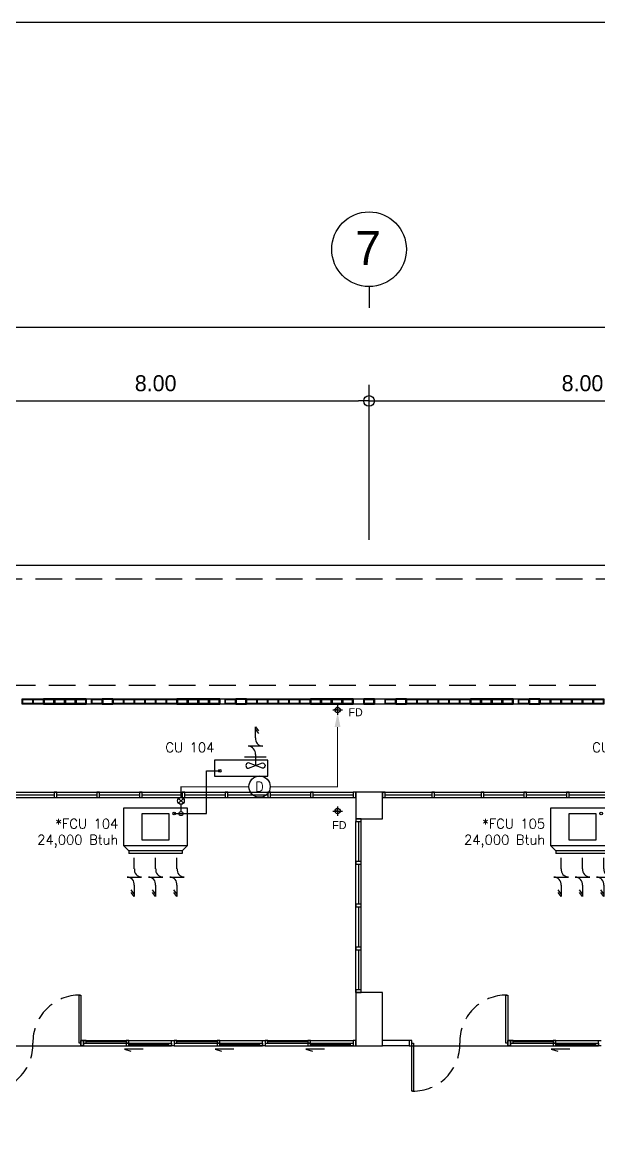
# Model space of a CAD drawing. Header units: millimetres. Extents: x -398 to 816, y -1 to 208.
# Drawn here: x 226.56 to 237.36, y 35.19 to 56.08 of the extents above; entities that cross this region are included whole.
import ezdxf
from ezdxf.enums import TextEntityAlignment as Align

# ---------------------------------------------------------------- set-up
doc = ezdxf.new("R2010")
doc.units = ezdxf.units.MM
doc.linetypes.add('DASHED', pattern=[0.75, 0.5, -0.25])
for name, color, linetype in [('AA_Column', 5, 'Continuous'), ('AA_Dim', 6, 'Continuous'), ('AA_Dim2', 6, 'Continuous'), ('AA_Door', 3, 'Continuous'), ('AA_FD', 6, 'Continuous'), ('AA_Floor', 31, 'Continuous'), ('AA_Wall', 1, 'Continuous'), ('AA_Window', 4, 'Continuous'), ('AC DRAIN', 240, 'Continuous'), ('AC FCU', 221, 'Continuous'), ('AC LINE', 171, 'Continuous')]:
    doc.layers.add(name, color=color, linetype=linetype)
doc.styles.add('E140', font='vit-s.shx', dxfattribs={"height": 3.2})
doc.styles.add('Romans', font='romans.shx')
doc.styles.get("Standard").update_dxf_attribs({"font": 'vit-s.shx'})
doc.styles.add('style2', font='vit-s.shx', dxfattribs={"height": 3.2})
doc.dimstyles.new('overall', dxfattribs={"dimtxt": 0.25, "dimasz": 0.15, "dimexe": 0.3, "dimexo": 0.3, "dimgap": 0.18, "dimtad": 1, "dimzin": 0, "dimdsep": 46, "dimtxsty": 'Standard', "dimblk": 'ORIGIN', "dimcen": 0.015, "dimclrd": 256, "dimclre": 256, "dimclrt": 2, "dimadec": 0, "dimazin": 0, "dimtfac": 1, "dimtofl": 0, "dimtmove": 0, "dimatfit": 3, "dimldrblk": 'OPEN90', "dimfxl": 0, "dimtolj": 1, "dimtzin": 0, "dimarcsym": 0})

# ---------------------------------------------------------------- blocks, each defined once
blk = doc.blocks.new('GRD-2')
at = {"layer": 'AA_Dim', "color": 1}
blk.add_line((0, -10.99), (0, -12.98), dxfattribs=at)
blk.add_circle((0, -7.49), 3.5, dxfattribs=at)
at = {"layer": 'AA_Dim', "color": 3, "style": 'E140'}
blk.add_attdef('GRID', text='', height=3.2, dxfattribs=at).set_placement((-0.09, -7.37), align=Align.MIDDLE)
blk = doc.blocks.new('_Origin')
at = {"layer": 'AA_Dim2', "color": 0, "lineweight": -2}
blk.add_line((0, 0), (-1, 0), dxfattribs=at)
blk.add_circle((0, 0), 0.5, dxfattribs=at)
blk = doc.blocks.new('*D30')
at = {"layer": 'AA_Dim', "color": 9, "lineweight": -2}
for p, q in [((189.06, 49.282), (189.06, 50.667)), ((249.06, 49.282), (249.06, 50.667)), ((189.26, 50.367), (248.86, 50.367))]:
    blk.add_line(p, q, dxfattribs=at)
at = {"layer": 'Defpoints', "color": 0}
for p in [(249.06, 50.367), (189.06, 48.982), (249.06, 48.982)]:
    blk.add_point(p, dxfattribs=at)
at = {"layer": 'AA_Dim', "color": 9, "lineweight": -2, "xscale": 0.2, "yscale": 0.2, "zscale": 0.2, "rotation": 180}
blk.add_blockref('_Origin', (189.06, 50.367), dxfattribs=at)
at = {"layer": 'AA_Dim', "color": 9, "lineweight": -2, "xscale": 0.2, "yscale": 0.2, "zscale": 0.2}
blk.add_blockref('_Origin', (249.06, 50.367), dxfattribs=at)
at = {"layer": 'AA_Dim', "color": 2, "insert": (219.06, 50.697), "char_height": 0.3, "attachment_point": 5}
blk.add_mtext('\\A1;60.00', dxfattribs=at)
blk = doc.blocks.new('_Open90')
at = {"layer": 'AA_Dim2', "color": 0, "lineweight": -2}
for p, q in [((0, 0), (-1, 0)), ((-0.5, 0.5), (0, 0)), ((0, 0), (-0.5, -0.5))]:
    blk.add_line(p, q, dxfattribs=at)
blk = doc.blocks.new('*D67')
at = {"layer": 'AA_Dim', "color": 9, "lineweight": -2}
for p, q in [((225.06, 46.38), (225.06, 49.282)), ((233.06, 46.38), (233.06, 49.282)), ((225.26, 48.982), (232.86, 48.982))]:
    blk.add_line(p, q, dxfattribs=at)
at = {"layer": 'Defpoints', "color": 0}
for p in [(233.06, 48.982), (225.06, 46.08), (233.06, 46.08)]:
    blk.add_point(p, dxfattribs=at)
at = {"layer": 'AA_Dim', "color": 9, "lineweight": -2, "xscale": 0.2, "yscale": 0.2, "zscale": 0.2, "rotation": 180}
blk.add_blockref('_Origin', (225.06, 48.982), dxfattribs=at)
at = {"layer": 'AA_Dim', "color": 9, "lineweight": -2, "xscale": 0.2, "yscale": 0.2, "zscale": 0.2}
blk.add_blockref('_Origin', (233.06, 48.982), dxfattribs=at)
at = {"layer": 'AA_Dim', "color": 2, "insert": (229.06, 49.312), "char_height": 0.3, "attachment_point": 5}
blk.add_mtext('\\A1;8.00', dxfattribs=at)
blk = doc.blocks.new('*D73')
at = {"layer": 'AA_Dim', "color": 9, "lineweight": -2}
for p, q in [((233.06, 46.68), (233.06, 49.282)), ((241.06, 46.38), (241.06, 49.282)), ((233.26, 48.982), (240.86, 48.982))]:
    blk.add_line(p, q, dxfattribs=at)
at = {"layer": 'Defpoints', "color": 0}
for p in [(241.06, 48.982), (233.06, 46.38), (241.06, 46.08)]:
    blk.add_point(p, dxfattribs=at)
at = {"layer": 'AA_Dim', "color": 9, "lineweight": -2, "xscale": 0.2, "yscale": 0.2, "zscale": 0.2, "rotation": 180}
blk.add_blockref('_Origin', (233.06, 48.982), dxfattribs=at)
at = {"layer": 'AA_Dim', "color": 9, "lineweight": -2, "xscale": 0.2, "yscale": 0.2, "zscale": 0.2}
blk.add_blockref('_Origin', (241.06, 48.982), dxfattribs=at)
at = {"layer": 'AA_Dim', "color": 2, "insert": (237.06, 49.312), "char_height": 0.3, "attachment_point": 5}
blk.add_mtext('\\A1;8.00', dxfattribs=at)
blk = doc.blocks.new('AC')
at = {"layer": 'AC FCU', "color": 8}
for p, q in [((-0.4, 1.651), (-0.342, 1.578)), ((-0.4, 1.444), (-0.4, 1.651)), ((-0.4, 1.601), (-0.342, 1.528)), ((0, 1.444), (0, 1.651)), ((0, 1.651), (0.058, 1.578)), ((0, 1.601), (0.058, 1.528)), ((0.4, 1.651), (0.458, 1.578)), ((0.4, 1.444), (0.4, 1.651)), ((0.4, 1.601), (0.458, 1.528)), ((-0.264, 1.289), (-0.536, 1.289)), ((0.136, 1.289), (-0.136, 1.289)), ((0.536, 1.289), (0.264, 1.289)), ((-0.4, 1.134), (-0.4, 0.926)), ((0, 1.134), (0, 0.926)), ((0.4, 1.134), (0.4, 0.926))]:
    blk.add_line(p, q, dxfattribs=at)
at = {"layer": 'AC FCU'}
for p, q in [((-0.5, 0.8), (-0.5, 0.85)), ((-0.5, 0.85), (0.5, 0.85)), ((0.5, 0.8), (0.5, 0.85)), ((-0.5, 0.8), (-0.6, 0.7)), ((-0.5, 0.8), (0.5, 0.8)), ((0.5, 0.8), (0.6, 0.7))]:
    blk.add_line(p, q, dxfattribs=at)
blk.add_lwpolyline([(-0.6, 0), (0.6, 0), (0.6, 0.7), (-0.6, 0.7)], close=True, dxfattribs=at)
at = {"layer": 'AC FCU', "color": 8}
blk.add_lwpolyline([(-0.25, 0.1), (-0.25, 0.6), (0.25, 0.6), (0.25, 0.1)], close=True, dxfattribs=at)
at = {"layer": 'AC FCU'}
blk.add_circle((-0.35, 0.1), 0.025, dxfattribs=at)
at = {"layer": 'AC FCU', "color": 8}
for centre, start, end in [((-0.54, 1.148), 353.9498, 88.5513), ((-0.26, 1.429), 173.9498, 268.5513), ((-0.14, 1.148), 353.9498, 88.5513), ((0.14, 1.429), 173.9498, 268.5513), ((0.26, 1.148), 353.9498, 88.5513), ((0.54, 1.429), 173.9498, 268.5513)]:
    blk.add_arc(centre, 0.14, start, end, dxfattribs=at)
blk = doc.blocks.new('ACC1')
at = {"layer": 'AC FCU', "color": 8}
for p, q in [((-0.36, 0.474), (-0.36, 0.067)), ((-0.925, 0.27), (-0.852, 0.328)), ((-0.718, 0.27), (-0.925, 0.27)), ((-0.875, 0.27), (-0.802, 0.328)), ((-0.562, 0.407), (-0.562, 0.134)), ((-0.407, 0.27), (-0.2, 0.27))]:
    blk.add_line(p, q, dxfattribs=at)
at = {"layer": 'AC FCU'}
for p, q in [((0, 0.5), (-0.3, 0.5)), ((-0.3, 0.5), (-0.3, -0.5)), ((0, -0.5), (0, 0.5)), ((-0.3, -0.5), (0, -0.5))]:
    blk.add_line(p, q, dxfattribs=at)
blk.add_lwpolyline([(-0.25, 0.4, -1), (-0.15, 0.4), (-0.25, 0.141, 1), (-0.15, 0.141), (-0.25, 0.4)], format="xyb", dxfattribs=at)
blk.add_circle((-0.1, -0.4), 0.025, dxfattribs=at)
at = {"layer": 'AC FCU', "color": 8}
for centre, start, end in [((-0.703, 0.41), 263.9498, 358.5513), ((-0.422, 0.131), 83.9498, 178.5513)]:
    blk.add_arc(centre, 0.14, start, end, dxfattribs=at)
blk = doc.blocks.new('DOWN')
at = {"layer": 'AC DRAIN'}
for p, q in [((-0.044, -0.044), (0.044, 0.044)), ((0.044, -0.044), (-0.044, 0.044))]:
    blk.add_line(p, q, dxfattribs=at)
blk.add_circle((0, 0), 0.0625, dxfattribs=at)
blk = doc.blocks.new('POINT_Drain')
at = {"layer": 'Defpoints'}
blk.add_circle((0, 0), 0.2, dxfattribs=at)
at = {"layer": 'AC DRAIN', "insert": (0, 0), "char_height": 0.18, "width": 0.25231, "attachment_point": 5, "style": 'Romans'}
blk.add_mtext('D', dxfattribs=at)

msp = doc.modelspace()

# ---------------------------------------------------------------- linework, layer by layer
at = {"layer": 'AA_Column', "color": 9}
for p, q in [((233.31, 37.899), (232.81, 37.899)), ((232.81, 37.899), (232.81, 36.899)), ((233.31, 36.899), (233.31, 37.899)), ((232.81, 36.899), (233.31, 36.899))]:
    msp.add_line(p, q, dxfattribs=at)
msp.add_lwpolyline([(232.81, 41.149), (233.31, 41.149), (233.31, 41.649), (232.81, 41.649)], close=True, dxfattribs=at)
at = {"layer": 'AA_Door', "color": 9}
for points in [[(227.625, 36.949), (227.625, 37.849), (227.66, 37.849), (227.66, 36.949)], [(235.625, 36.949), (235.625, 37.849), (235.66, 37.849), (235.66, 36.949)], [(227.71, 36.899), (227.71, 36.999), (227.66, 36.999), (227.66, 36.899)], [(233.86, 36.899), (233.86, 36.999), (233.81, 36.999), (233.81, 36.899)], [(235.71, 36.899), (235.71, 36.999), (235.66, 36.999), (235.66, 36.899)], [(233.895, 36.949), (233.895, 36.049), (233.86, 36.049), (233.86, 36.949)]]:
    msp.add_lwpolyline(points, close=True, dxfattribs=at)
at = {"layer": 'AA_Door', "color": 9, "linetype": 'DASHED', "ltscale": 0.75}
for centre, start, end in [((227.637, 36.972), 89.4978, 181.5345), ((235.637, 36.972), 89.4978, 181.5345), ((225.884, 36.925), 269.4978, 1.5345), ((233.884, 36.925), 269.4978, 1.5345)]:
    msp.add_arc(centre, 0.877, start, end, dxfattribs=at)
at = {"layer": 'AA_FD', "color": 6}
for p, q in [((232.47, 43.278), (232.47, 43.1)), ((232.47, 43.192), (232.47, 43.253)), ((232.383, 43.192), (232.561, 43.192)), ((232.47, 43.192), (232.408, 43.192)), ((232.47, 41.383), (232.47, 41.204)), ((232.47, 41.296), (232.47, 41.358)), ((232.383, 41.296), (232.561, 41.296)), ((232.47, 41.296), (232.408, 41.296))]:
    msp.add_line(p, q, dxfattribs=at)
for centre in [(232.47, 43.192), (232.47, 41.296)]:
    msp.add_circle(centre, 0.05, dxfattribs=at)
at = {"layer": 'AA_Floor', "color": 9}
for p, q in [((241.06, 45.899), (216.81, 45.899)), ((225.81, 36.899), (227.685, 36.899)), ((233.81, 36.899), (235.685, 36.899))]:
    msp.add_line(p, q, dxfattribs=at)
at = {"layer": 'AA_Floor', "color": 9, "linetype": 'DASHED'}
for p, q in [((217.06, 45.649), (241.06, 45.649)), ((241.06, 43.649), (217.06, 43.649))]:
    msp.add_line(p, q, dxfattribs=at)
at = {"layer": 'AA_Wall', "color": 9}
for p, q in [((233.81, 36.999), (233.31, 36.999)), ((233.81, 36.899), (233.31, 36.899))]:
    msp.add_line(p, q, dxfattribs=at)
for points in [[(226.76, 43.399), (226.76, 43.299), (226.56, 43.299), (226.56, 43.399)], [(226.75, 43.389), (226.75, 43.309), (226.57, 43.309), (226.57, 43.389)], [(226.96, 43.399), (226.96, 43.299), (226.76, 43.299), (226.76, 43.399)], [(226.95, 43.389), (226.95, 43.309), (226.77, 43.309), (226.77, 43.389)], [(227.16, 43.399), (227.16, 43.299), (226.96, 43.299), (226.96, 43.399)], [(226.96, 43.399), (226.96, 43.299), (227.16, 43.299), (227.16, 43.399)], [(227.15, 43.389), (227.15, 43.309), (226.97, 43.309), (226.97, 43.389)], [(226.97, 43.389), (226.97, 43.309), (227.15, 43.309), (227.15, 43.389)], [(227.36, 43.399), (227.36, 43.299), (227.16, 43.299), (227.16, 43.399)], [(227.16, 43.399), (227.16, 43.299), (227.36, 43.299), (227.36, 43.399)], [(227.35, 43.389), (227.35, 43.309), (227.17, 43.309), (227.17, 43.389)], [(227.17, 43.389), (227.17, 43.309), (227.35, 43.309), (227.35, 43.389)], [(227.56, 43.399), (227.56, 43.299), (227.36, 43.299), (227.36, 43.399)], [(227.36, 43.399), (227.36, 43.299), (227.56, 43.299), (227.56, 43.399)], [(227.55, 43.389), (227.55, 43.309), (227.37, 43.309), (227.37, 43.389)], [(227.37, 43.389), (227.37, 43.309), (227.55, 43.309), (227.55, 43.389)], [(227.76, 43.399), (227.76, 43.299), (227.56, 43.299), (227.56, 43.399)], [(227.56, 43.399), (227.56, 43.299), (227.76, 43.299), (227.76, 43.399)], [(227.75, 43.389), (227.75, 43.309), (227.57, 43.309), (227.57, 43.389)], [(227.57, 43.389), (227.57, 43.309), (227.75, 43.309), (227.75, 43.389)], [(227.76, 43.399), (227.86, 43.399), (227.86, 43.299), (227.76, 43.299)], [(228.06, 43.399), (228.06, 43.299), (227.86, 43.299), (227.86, 43.399)], [(228.05, 43.389), (228.05, 43.309), (227.87, 43.309), (227.87, 43.389)], [(228.06, 43.399), (228.06, 43.299), (228.26, 43.299), (228.26, 43.399)], [(228.07, 43.389), (228.07, 43.309), (228.25, 43.309), (228.25, 43.389)], [(228.46, 43.399), (228.46, 43.299), (228.26, 43.299), (228.26, 43.399)], [(228.45, 43.389), (228.45, 43.309), (228.27, 43.309), (228.27, 43.389)], [(228.66, 43.399), (228.66, 43.299), (228.46, 43.299), (228.46, 43.399)], [(228.65, 43.389), (228.65, 43.309), (228.47, 43.309), (228.47, 43.389)], [(228.86, 43.399), (228.86, 43.299), (228.66, 43.299), (228.66, 43.399)], [(228.85, 43.389), (228.85, 43.309), (228.67, 43.309), (228.67, 43.389)], [(229.06, 43.399), (229.06, 43.299), (228.86, 43.299), (228.86, 43.399)], [(229.05, 43.389), (229.05, 43.309), (228.87, 43.309), (228.87, 43.389)], [(229.26, 43.399), (229.26, 43.299), (229.06, 43.299), (229.06, 43.399)], [(229.25, 43.389), (229.25, 43.309), (229.07, 43.309), (229.07, 43.389)], [(229.46, 43.399), (229.46, 43.299), (229.26, 43.299), (229.26, 43.399)], [(229.45, 43.389), (229.45, 43.309), (229.27, 43.309), (229.27, 43.389)], [(229.66, 43.399), (229.66, 43.299), (229.46, 43.299), (229.46, 43.399)], [(229.46, 43.399), (229.46, 43.299), (229.66, 43.299), (229.66, 43.399)], [(229.65, 43.389), (229.65, 43.309), (229.47, 43.309), (229.47, 43.389)], [(229.47, 43.389), (229.47, 43.309), (229.65, 43.309), (229.65, 43.389)], [(229.86, 43.399), (229.86, 43.299), (229.66, 43.299), (229.66, 43.399)], [(229.66, 43.399), (229.66, 43.299), (229.86, 43.299), (229.86, 43.399)], [(229.85, 43.389), (229.85, 43.309), (229.67, 43.309), (229.67, 43.389)], [(229.67, 43.389), (229.67, 43.309), (229.85, 43.309), (229.85, 43.389)], [(230.06, 43.399), (230.06, 43.299), (229.86, 43.299), (229.86, 43.399)], [(229.86, 43.399), (229.86, 43.299), (230.06, 43.299), (230.06, 43.399)], [(230.05, 43.389), (230.05, 43.309), (229.87, 43.309), (229.87, 43.389)], [(229.87, 43.389), (229.87, 43.309), (230.05, 43.309), (230.05, 43.389)], [(230.26, 43.399), (230.26, 43.299), (230.06, 43.299), (230.06, 43.399)], [(230.06, 43.399), (230.06, 43.299), (230.26, 43.299), (230.26, 43.399)], [(230.25, 43.389), (230.25, 43.309), (230.07, 43.309), (230.07, 43.389)], [(230.07, 43.389), (230.07, 43.309), (230.25, 43.309), (230.25, 43.389)], [(230.26, 43.399), (230.36, 43.399), (230.36, 43.299), (230.26, 43.299)], [(230.56, 43.399), (230.56, 43.299), (230.36, 43.299), (230.36, 43.399)], [(230.55, 43.389), (230.55, 43.309), (230.37, 43.309), (230.37, 43.389)], [(230.56, 43.399), (230.56, 43.299), (230.76, 43.299), (230.76, 43.399)], [(230.57, 43.389), (230.57, 43.309), (230.75, 43.309), (230.75, 43.389)], [(230.96, 43.399), (230.96, 43.299), (230.76, 43.299), (230.76, 43.399)], [(230.95, 43.389), (230.95, 43.309), (230.77, 43.309), (230.77, 43.389)], [(231.16, 43.399), (231.16, 43.299), (230.96, 43.299), (230.96, 43.399)], [(231.15, 43.389), (231.15, 43.309), (230.97, 43.309), (230.97, 43.389)], [(231.36, 43.399), (231.36, 43.299), (231.16, 43.299), (231.16, 43.399)], [(231.35, 43.389), (231.35, 43.309), (231.17, 43.309), (231.17, 43.389)], [(231.56, 43.399), (231.56, 43.299), (231.36, 43.299), (231.36, 43.399)], [(231.55, 43.389), (231.55, 43.309), (231.37, 43.309), (231.37, 43.389)], [(231.76, 43.399), (231.76, 43.299), (231.56, 43.299), (231.56, 43.399)], [(231.75, 43.389), (231.75, 43.309), (231.57, 43.309), (231.57, 43.389)], [(231.96, 43.399), (231.96, 43.299), (231.76, 43.299), (231.76, 43.399)], [(231.95, 43.389), (231.95, 43.309), (231.77, 43.309), (231.77, 43.389)], [(232.16, 43.399), (232.16, 43.299), (231.96, 43.299), (231.96, 43.399)], [(231.96, 43.399), (231.96, 43.299), (232.16, 43.299), (232.16, 43.399)], [(232.15, 43.389), (232.15, 43.309), (231.97, 43.309), (231.97, 43.389)], [(231.97, 43.389), (231.97, 43.309), (232.15, 43.309), (232.15, 43.389)], [(232.36, 43.399), (232.36, 43.299), (232.16, 43.299), (232.16, 43.399)], [(232.16, 43.399), (232.16, 43.299), (232.36, 43.299), (232.36, 43.399)], [(232.35, 43.389), (232.35, 43.309), (232.17, 43.309), (232.17, 43.389)], [(232.17, 43.389), (232.17, 43.309), (232.35, 43.309), (232.35, 43.389)], [(232.56, 43.399), (232.56, 43.299), (232.36, 43.299), (232.36, 43.399)], [(232.36, 43.399), (232.36, 43.299), (232.56, 43.299), (232.56, 43.399)], [(232.55, 43.389), (232.55, 43.309), (232.37, 43.309), (232.37, 43.389)], [(232.37, 43.389), (232.37, 43.309), (232.55, 43.309), (232.55, 43.389)], [(232.76, 43.399), (232.76, 43.299), (232.56, 43.299), (232.56, 43.399)], [(232.56, 43.399), (232.56, 43.299), (232.76, 43.299), (232.76, 43.399)], [(232.75, 43.389), (232.75, 43.309), (232.57, 43.309), (232.57, 43.389)], [(232.57, 43.389), (232.57, 43.309), (232.75, 43.309), (232.75, 43.389)], [(232.76, 43.399), (232.96, 43.399), (232.96, 43.299), (232.76, 43.299)], [(232.96, 43.399), (232.96, 43.299), (233.16, 43.299), (233.16, 43.399)], [(233.16, 43.399), (233.16, 43.299), (232.96, 43.299), (232.96, 43.399)], [(232.97, 43.389), (232.97, 43.309), (233.15, 43.309), (233.15, 43.389)], [(233.15, 43.389), (233.15, 43.309), (232.97, 43.309), (232.97, 43.389)], [(233.16, 43.399), (233.36, 43.399), (233.36, 43.299), (233.16, 43.299)], [(233.56, 43.399), (233.56, 43.299), (233.36, 43.299), (233.36, 43.399)], [(233.55, 43.389), (233.55, 43.309), (233.37, 43.309), (233.37, 43.389)], [(233.56, 43.399), (233.56, 43.299), (233.76, 43.299), (233.76, 43.399)], [(233.57, 43.389), (233.57, 43.309), (233.75, 43.309), (233.75, 43.389)], [(233.96, 43.399), (233.96, 43.299), (233.76, 43.299), (233.76, 43.399)], [(233.95, 43.389), (233.95, 43.309), (233.77, 43.309), (233.77, 43.389)], [(234.16, 43.399), (234.16, 43.299), (233.96, 43.299), (233.96, 43.399)], [(234.15, 43.389), (234.15, 43.309), (233.97, 43.309), (233.97, 43.389)], [(234.36, 43.399), (234.36, 43.299), (234.16, 43.299), (234.16, 43.399)], [(234.35, 43.389), (234.35, 43.309), (234.17, 43.309), (234.17, 43.389)], [(234.56, 43.399), (234.56, 43.299), (234.36, 43.299), (234.36, 43.399)], [(234.55, 43.389), (234.55, 43.309), (234.37, 43.309), (234.37, 43.389)], [(234.76, 43.399), (234.76, 43.299), (234.56, 43.299), (234.56, 43.399)], [(234.75, 43.389), (234.75, 43.309), (234.57, 43.309), (234.57, 43.389)], [(234.96, 43.399), (234.96, 43.299), (234.76, 43.299), (234.76, 43.399)], [(234.95, 43.389), (234.95, 43.309), (234.77, 43.309), (234.77, 43.389)], [(234.96, 43.399), (234.96, 43.299), (235.16, 43.299), (235.16, 43.399)], [(235.16, 43.399), (235.16, 43.299), (234.96, 43.299), (234.96, 43.399)], [(234.97, 43.389), (234.97, 43.309), (235.15, 43.309), (235.15, 43.389)], [(235.15, 43.389), (235.15, 43.309), (234.97, 43.309), (234.97, 43.389)], [(235.16, 43.399), (235.16, 43.299), (235.36, 43.299), (235.36, 43.399)], [(235.36, 43.399), (235.36, 43.299), (235.16, 43.299), (235.16, 43.399)], [(235.17, 43.389), (235.17, 43.309), (235.35, 43.309), (235.35, 43.389)], [(235.35, 43.389), (235.35, 43.309), (235.17, 43.309), (235.17, 43.389)], [(235.36, 43.399), (235.36, 43.299), (235.56, 43.299), (235.56, 43.399)], [(235.56, 43.399), (235.56, 43.299), (235.36, 43.299), (235.36, 43.399)], [(235.37, 43.389), (235.37, 43.309), (235.55, 43.309), (235.55, 43.389)], [(235.55, 43.389), (235.55, 43.309), (235.37, 43.309), (235.37, 43.389)], [(235.56, 43.399), (235.56, 43.299), (235.76, 43.299), (235.76, 43.399)], [(235.76, 43.399), (235.76, 43.299), (235.56, 43.299), (235.56, 43.399)], [(235.57, 43.389), (235.57, 43.309), (235.75, 43.309), (235.75, 43.389)], [(235.75, 43.389), (235.75, 43.309), (235.57, 43.309), (235.57, 43.389)], [(235.76, 43.399), (235.86, 43.399), (235.86, 43.299), (235.76, 43.299)], [(236.06, 43.399), (236.06, 43.299), (235.86, 43.299), (235.86, 43.399)], [(236.05, 43.389), (236.05, 43.309), (235.87, 43.309), (235.87, 43.389)], [(236.06, 43.399), (236.06, 43.299), (236.26, 43.299), (236.26, 43.399)], [(236.07, 43.389), (236.07, 43.309), (236.25, 43.309), (236.25, 43.389)], [(236.46, 43.399), (236.46, 43.299), (236.26, 43.299), (236.26, 43.399)], [(236.45, 43.389), (236.45, 43.309), (236.27, 43.309), (236.27, 43.389)], [(236.66, 43.399), (236.66, 43.299), (236.46, 43.299), (236.46, 43.399)], [(236.65, 43.389), (236.65, 43.309), (236.47, 43.309), (236.47, 43.389)], [(236.86, 43.399), (236.86, 43.299), (236.66, 43.299), (236.66, 43.399)], [(236.85, 43.389), (236.85, 43.309), (236.67, 43.309), (236.67, 43.389)], [(237.06, 43.399), (237.06, 43.299), (236.86, 43.299), (236.86, 43.399)], [(237.05, 43.389), (237.05, 43.309), (236.87, 43.309), (236.87, 43.389)], [(237.26, 43.399), (237.26, 43.299), (237.06, 43.299), (237.06, 43.399)], [(237.25, 43.389), (237.25, 43.309), (237.07, 43.309), (237.07, 43.389)], [(237.46, 43.399), (237.46, 43.299), (237.26, 43.299), (237.26, 43.399)], [(237.45, 43.389), (237.45, 43.309), (237.27, 43.309), (237.27, 43.389)]]:
    msp.add_lwpolyline(points, close=True, dxfattribs=at)
at = {"layer": 'AA_Window', "color": 9}
for p, q in [((225.31, 41.649), (232.76, 41.649)), ((226.286, 41.599), (227.161, 41.599)), ((227.211, 41.599), (227.96, 41.599)), ((228.01, 41.599), (228.76, 41.599)), ((228.81, 41.599), (229.56, 41.599)), ((229.61, 41.599), (230.36, 41.599)), ((230.41, 41.599), (231.16, 41.599)), ((231.21, 41.599), (231.96, 41.599)), ((232.01, 41.599), (232.76, 41.599)), ((233.31, 41.649), (240.76, 41.649)), ((233.361, 41.599), (234.236, 41.599)), ((234.286, 41.599), (235.161, 41.599)), ((235.211, 41.599), (235.96, 41.599)), ((236.01, 41.599), (236.76, 41.599)), ((236.81, 41.599), (237.56, 41.599)), ((225.31, 41.549), (232.76, 41.549)), ((233.31, 41.549), (240.76, 41.549)), ((232.81, 38.699), (232.81, 41.099)), ((232.86, 41.099), (232.86, 40.349)), ((232.91, 38.699), (232.91, 41.099)), ((232.86, 40.299), (232.86, 39.549)), ((232.81, 37.899), (232.81, 39.499)), ((232.86, 39.499), (232.86, 38.749)), ((232.91, 37.899), (232.91, 39.499)), ((232.81, 38.749), (232.81, 38.699)), ((232.91, 38.749), (232.81, 38.749)), ((232.81, 38.699), (232.91, 38.699)), ((232.86, 38.699), (232.86, 37.949)), ((232.91, 38.699), (232.91, 38.749)), ((232.81, 37.949), (232.81, 37.899)), ((232.91, 37.949), (232.81, 37.949)), ((232.81, 37.899), (232.91, 37.899)), ((232.91, 37.899), (232.91, 37.949)), ((227.66, 36.999), (227.66, 36.899)), ((227.71, 36.999), (227.66, 36.999)), ((227.66, 36.899), (227.66, 36.999)), ((227.66, 36.999), (227.71, 36.999)), ((227.71, 36.999), (228.51, 36.999)), ((227.71, 36.899), (227.71, 36.999)), ((227.76, 36.999), (227.71, 36.999)), ((227.71, 36.999), (227.71, 36.949)), ((227.71, 36.999), (227.71, 36.899)), ((227.76, 36.949), (227.76, 36.999)), ((228.51, 36.974), (227.76, 36.974)), ((228.46, 36.999), (229.36, 36.999)), ((228.56, 36.999), (228.51, 36.999)), ((228.51, 36.999), (228.51, 36.949)), ((228.56, 36.949), (228.56, 36.999)), ((229.36, 36.899), (229.36, 36.999)), ((229.36, 36.999), (229.41, 36.999)), ((229.41, 36.999), (230.21, 36.999)), ((229.46, 36.999), (229.41, 36.999)), ((229.41, 36.999), (229.41, 36.949)), ((229.41, 36.999), (229.41, 36.899)), ((229.46, 36.949), (229.46, 36.999)), ((230.21, 36.974), (229.46, 36.974)), ((230.16, 36.999), (231.06, 36.999)), ((230.26, 36.999), (230.21, 36.999)), ((230.21, 36.999), (230.21, 36.949)), ((230.26, 36.949), (230.26, 36.999)), ((231.06, 36.899), (231.06, 36.999)), ((231.06, 36.999), (231.11, 36.999)), ((231.11, 36.999), (231.91, 36.999)), ((231.11, 36.999), (231.11, 36.899)), ((231.16, 36.999), (231.11, 36.999)), ((231.11, 36.999), (231.11, 36.949)), ((231.16, 36.949), (231.16, 36.999)), ((231.91, 36.974), (231.16, 36.974)), ((231.86, 36.999), (232.76, 36.999)), ((231.96, 36.999), (231.91, 36.999)), ((231.91, 36.999), (231.91, 36.949)), ((231.96, 36.949), (231.96, 36.999)), ((232.76, 36.999), (232.76, 36.899)), ((232.81, 36.999), (232.76, 36.999)), ((232.76, 36.999), (232.76, 36.899)), ((232.81, 36.999), (232.76, 36.999)), ((232.81, 36.899), (232.81, 36.999)), ((232.81, 36.899), (232.81, 36.999)), ((235.66, 36.999), (235.66, 36.899)), ((235.71, 36.999), (235.66, 36.999)), ((235.66, 36.899), (235.66, 36.999)), ((235.66, 36.999), (235.71, 36.999)), ((235.71, 36.999), (236.51, 36.999)), ((235.71, 36.899), (235.71, 36.999)), ((235.71, 36.999), (235.71, 36.899)), ((235.76, 36.999), (235.71, 36.999)), ((235.71, 36.999), (235.71, 36.949)), ((235.76, 36.949), (235.76, 36.999)), ((236.51, 36.974), (235.76, 36.974)), ((236.46, 36.999), (237.36, 36.999)), ((236.56, 36.999), (236.51, 36.999)), ((236.51, 36.999), (236.51, 36.949)), ((236.56, 36.949), (236.56, 36.999)), ((237.36, 36.899), (237.36, 36.999)), ((237.36, 36.999), (237.41, 36.999)), ((227.66, 36.899), (227.71, 36.899)), ((227.71, 36.899), (227.66, 36.899)), ((227.71, 36.949), (228.51, 36.949)), ((227.71, 36.949), (229.36, 36.949)), ((227.71, 36.949), (229.36, 36.949)), ((227.71, 36.949), (227.76, 36.949)), ((227.71, 36.899), (228.51, 36.899)), ((228.46, 36.949), (229.36, 36.949)), ((228.46, 36.899), (229.36, 36.899)), ((228.824, 36.832), (228.476, 36.832)), ((228.476, 36.832), (228.597, 36.8)), ((228.56, 36.949), (228.51, 36.949)), ((228.51, 36.949), (228.51, 36.899)), ((228.51, 36.949), (228.56, 36.949)), ((228.51, 36.899), (228.56, 36.899)), ((228.56, 36.899), (228.56, 36.949)), ((228.56, 36.924), (229.31, 36.924)), ((229.31, 36.899), (229.31, 36.949)), ((229.31, 36.949), (229.36, 36.949)), ((229.36, 36.899), (229.31, 36.899)), ((229.36, 36.949), (229.36, 36.899)), ((229.41, 36.899), (229.36, 36.899)), ((229.41, 36.949), (231.06, 36.949)), ((229.41, 36.949), (231.06, 36.949)), ((229.41, 36.949), (230.21, 36.949)), ((229.41, 36.949), (229.46, 36.949)), ((229.41, 36.899), (230.21, 36.899)), ((230.16, 36.949), (231.06, 36.949)), ((230.16, 36.899), (231.06, 36.899)), ((230.176, 36.832), (230.297, 36.8)), ((230.524, 36.832), (230.176, 36.832)), ((230.26, 36.949), (230.21, 36.949)), ((230.21, 36.949), (230.21, 36.899)), ((230.21, 36.949), (230.26, 36.949)), ((230.21, 36.899), (230.26, 36.899)), ((230.26, 36.899), (230.26, 36.949)), ((230.26, 36.924), (231.01, 36.924)), ((231.01, 36.899), (231.01, 36.949)), ((231.01, 36.949), (231.06, 36.949)), ((231.06, 36.899), (231.01, 36.899)), ((231.06, 36.949), (231.06, 36.899)), ((231.11, 36.899), (231.06, 36.899)), ((231.11, 36.949), (232.76, 36.949)), ((231.11, 36.949), (232.76, 36.949)), ((231.11, 36.949), (231.91, 36.949)), ((231.11, 36.949), (231.16, 36.949)), ((231.11, 36.899), (231.91, 36.899)), ((231.86, 36.949), (232.76, 36.949)), ((231.86, 36.899), (232.76, 36.899)), ((231.876, 36.832), (231.997, 36.8)), ((232.224, 36.832), (231.876, 36.832)), ((231.96, 36.949), (231.91, 36.949)), ((231.91, 36.949), (231.91, 36.899)), ((231.91, 36.949), (231.96, 36.949)), ((231.91, 36.899), (231.96, 36.899)), ((231.96, 36.899), (231.96, 36.949)), ((231.96, 36.924), (232.71, 36.924)), ((232.71, 36.899), (232.71, 36.949)), ((232.71, 36.949), (232.76, 36.949)), ((232.76, 36.899), (232.71, 36.899)), ((232.76, 36.949), (232.76, 36.899)), ((232.76, 36.899), (232.81, 36.899)), ((232.76, 36.899), (232.81, 36.899)), ((235.66, 36.899), (235.71, 36.899)), ((235.71, 36.899), (235.66, 36.899)), ((235.71, 36.949), (237.36, 36.949)), ((235.71, 36.949), (237.36, 36.949)), ((235.71, 36.949), (236.51, 36.949)), ((235.71, 36.949), (235.76, 36.949)), ((235.71, 36.899), (236.51, 36.899)), ((236.46, 36.949), (237.36, 36.949)), ((236.46, 36.899), (237.36, 36.899)), ((236.824, 36.832), (236.476, 36.832)), ((236.476, 36.832), (236.597, 36.8)), ((236.51, 36.949), (236.56, 36.949)), ((236.56, 36.949), (236.51, 36.949)), ((236.51, 36.949), (236.51, 36.899)), ((236.51, 36.899), (236.56, 36.899)), ((236.56, 36.899), (236.56, 36.949)), ((236.56, 36.924), (237.31, 36.924)), ((237.31, 36.899), (237.31, 36.949)), ((237.31, 36.949), (237.36, 36.949)), ((237.36, 36.899), (237.31, 36.899)), ((237.36, 36.949), (237.36, 36.899)), ((237.41, 36.899), (237.36, 36.899))]:
    msp.add_line(p, q, dxfattribs=at)
for points in [[(227.161, 41.649), (227.161, 41.549), (227.211, 41.549), (227.211, 41.649)], [(227.96, 41.649), (227.96, 41.549), (228.01, 41.549), (228.01, 41.649)], [(228.76, 41.649), (228.76, 41.549), (228.81, 41.549), (228.81, 41.649)], [(229.56, 41.649), (229.56, 41.549), (229.61, 41.549), (229.61, 41.649)], [(230.36, 41.649), (230.36, 41.549), (230.41, 41.549), (230.41, 41.649)], [(231.16, 41.649), (231.16, 41.549), (231.21, 41.549), (231.21, 41.649)], [(231.96, 41.649), (231.96, 41.549), (232.01, 41.549), (232.01, 41.649)], [(232.76, 41.649), (232.76, 41.549), (232.81, 41.549), (232.81, 41.649)], [(233.311, 41.649), (233.311, 41.549), (233.361, 41.549), (233.361, 41.649)], [(233.311, 41.649), (233.311, 41.549), (233.361, 41.549), (233.361, 41.649)], [(234.236, 41.649), (234.236, 41.549), (234.286, 41.549), (234.286, 41.649)], [(235.161, 41.649), (235.161, 41.549), (235.211, 41.549), (235.211, 41.649)], [(235.161, 41.649), (235.161, 41.549), (235.211, 41.549), (235.211, 41.649)], [(235.96, 41.649), (235.96, 41.549), (236.01, 41.549), (236.01, 41.649)], [(236.76, 41.649), (236.76, 41.549), (236.81, 41.549), (236.81, 41.649)], [(232.81, 41.149), (232.81, 41.099), (232.91, 41.099), (232.91, 41.149)], [(232.81, 40.349), (232.81, 40.299), (232.91, 40.299), (232.91, 40.349)], [(232.81, 39.549), (232.81, 39.499), (232.91, 39.499), (232.91, 39.549)]]:
    msp.add_lwpolyline(points, close=True, dxfattribs=at)
at = {"layer": 'AC DRAIN', "linetype": 'DASHED', "const_width": 0.02}
for points in [[(231.207, 41.749), (232.47, 41.749), (232.47, 42.872)], [(229.535, 41.549), (229.535, 41.749), (230.807, 41.749)]]:
    msp.add_lwpolyline(points, dxfattribs=at)
at = {"layer": 'AC DRAIN', "const_width": 0.02}
msp.add_lwpolyline([(229.535, 41.286), (229.535, 41.424)], dxfattribs=at)
at = {"layer": 'AC DRAIN'}
msp.add_circle((229.535, 41.249), 0.0375, dxfattribs=at)
msp.add_solid([(232.415, 42.872), (232.47, 43.142), (232.525, 42.872)], dxfattribs=at)
at = {"layer": 'AC FCU', "color": 8}
msp.add_lwpolyline([(177.186, 56.078), (254.626, 56.078), (254.626, 0), (177.186, 0)], close=True, dxfattribs=at)
at = {"layer": 'AC LINE'}
for p, q in [((230.01, 41.249), (230.01, 42.049)), ((230.01, 42.049), (230.26, 42.049)), ((229.41, 41.249), (230.01, 41.249))]:
    msp.add_line(p, q, dxfattribs=at)

# ---------------------------------------------------------------- block references
at = {"layer": 'AA_FD', "xscale": 0.2000000000000455, "yscale": 0.2000000000000455, "zscale": 0.2}
msp.add_blockref('GRD-2', (233.06, 53.323), dxfattribs=at).add_auto_attribs({'GRID': '7'})
at = {"layer": 'AC DRAIN', "color": 9}
msp.add_blockref('POINT_Drain', (231.007, 41.754), dxfattribs=at)
at = {"layer": 'AC DRAIN', "rotation": 180}
msp.add_blockref('DOWN', (229.535, 41.486), dxfattribs=at)
at = {"layer": 'AC FCU'}
for name, p, rotation in [('ACC1', (230.66, 41.949), 270), ('AC', (229.06, 41.349), 180), ('AC', (237.06, 41.349), 180)]:
    msp.add_blockref(name, p, dxfattribs=dict(at, rotation=rotation))

# ---------------------------------------------------------------- texts
at = {"layer": 'AA_FD', "color": 2, "style": 'style2'}
for p in [(232.674, 43.073), (232.369, 40.958)]:
    msp.add_text('FD', height=0.15, dxfattribs=at).set_placement(p)
at = {"layer": 'AC FCU', "style": 'Romans'}
for s, p in [('CU 104', (230.16, 42.399)), ('CU 105', (238.16, 42.399)), ('*FCU 104', (228.36, 40.969)), ('*FCU 105', (236.36, 40.969)), ('24,000 Btuh', (228.36, 40.669)), ('24,000 Btuh', (236.36, 40.669))]:
    msp.add_text(s, height=0.18, dxfattribs=at).set_placement(p, align=Align.RIGHT)

# ---------------------------------------------------------------- dimensions: what is measured, and where the dimension line sits
at = {"layer": 'AA_Dim'}
for base, p1, p2, picture, middle in [((249.06, 50.367), (189.06, 48.982), (249.06, 48.982), '*D30', (219.06, 50.697)), ((233.06, 48.982), (225.06, 46.08), (233.06, 46.08), '*D67', (229.06, 49.312)), ((241.06, 48.982), (233.06, 46.38), (241.06, 46.08), '*D73', (237.06, 49.312))]:
    dim = msp.add_linear_dim(base=base, p1=p1, p2=p2, dimstyle='overall', override={"dimtxt": 0.3, "dimasz": 0.2, "dimclrd": 9, "dimclre": 9}, dxfattribs=at)
    dim.commit()
    dim.dimension.update_dxf_attribs({"geometry": picture, "text_midpoint": middle})

doc.saveas('drawing.dxf')
